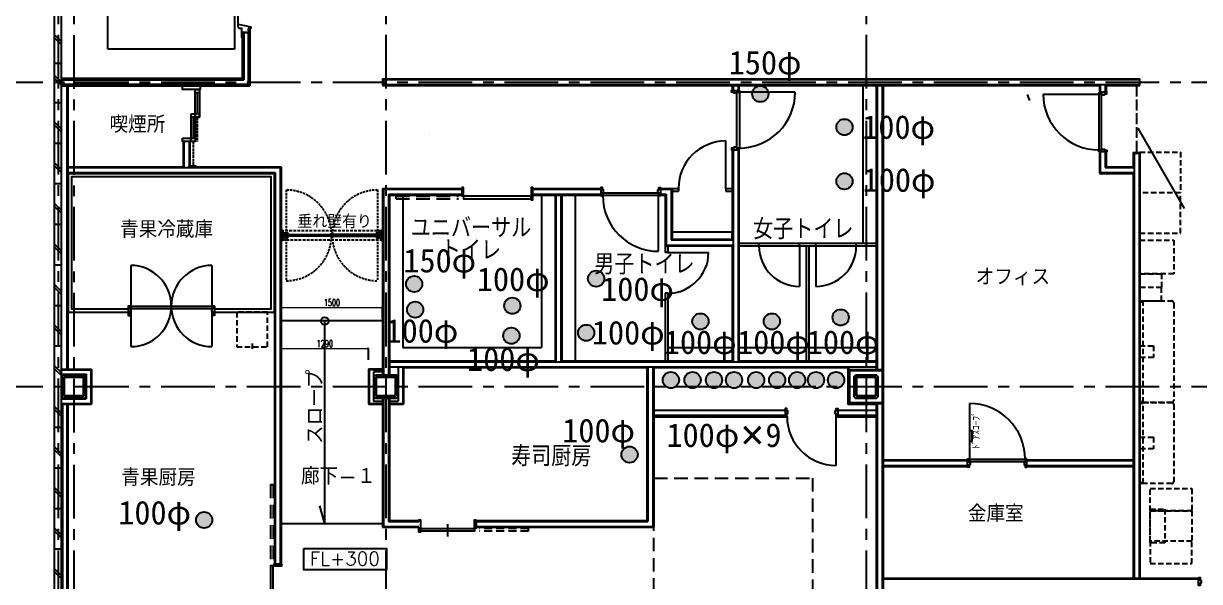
# Model space of a CAD drawing. Extents: x -119186 to 81257, y 1814 to 147180.
# Drawn here: x 24789 to 42180, y 32860 to 41106 of the extents above; entities that cross this region are included whole.
import ezdxf
from ezdxf.enums import TextEntityAlignment as Align

# ---------------------------------------------------------------- set-up
doc = ezdxf.new("R2010")
doc.units = 0
doc.header["$LTSCALE"] = 12.7
doc.header["$MEASUREMENT"] = 0
doc.header["$PDMODE"] = 1
doc.header["$PDSIZE"] = -2
for name, pattern in [('CENTER', [2, 1.25, -0.25, 0.25, -0.25]), ('DASH_0', [8, 6.299213, -1.700787]), ('HIDDEN', [4.724409, 3.149606, -1.574803]), ('HIDDEN2', [0.1875, 0.125, -0.0625])]:
    doc.linetypes.add(name, pattern=pattern)
doc.layers.get('0').update_dxf_attribs({"linetype": 'CONTINUOUS'})
doc.layers.get('DEFPOINTS').update_dxf_attribs({"color": 1, "linetype": 'CONTINUOUS'})
for name, color, linetype in [('01扉', 7, 'CONTINUOUS'), ('02壁', 7, 'CONTINUOUS'), ('50 zones', 3, 'CONTINUOUS'), ('80_SHELL_TEXT', 7, 'CONTINUOUS'), ('85 shell', 7, 'CONTINUOUS'), ('A_寸法', 9, 'CONTINUOUS'), ('A_建築（下図）', 8, 'CONTINUOUS'), ('A_建築（什器）', 8, 'CONTINUOUS'), ('A_建築（冷蔵・冷凍庫）', 7, 'CONTINUOUS'), ('A_建築（建具）', 2, 'CONTINUOUS'), ('A_建築（新設・仕上げ）', 2, 'CONTINUOUS'), ('A_建築（軽鉄下地）', 8, 'CONTINUOUS'), ('A_記述', 3, 'CONTINUOUS'), ('A_通り芯', 8, 'CENTER'), ('ZZ-OBJE', 3, 'CONTINUOUS'), ('面積', 3, 'CONTINUOUS')]:
    doc.layers.add(name, color=color, linetype=linetype)
doc.layers.add('A_冷媒用スリーブ', color=1, linetype='CONTINUOUS', true_color=0xff0000)
doc.layers.add('A_排水用スリーブ', color=5, linetype='CONTINUOUS', true_color=0x0000ff)
doc.layers.add('改修記述', color=1, linetype='CONTINUOUS', lineweight=9, true_color=0xff0000)
doc.styles.add('Dim', font='simplex.shx', dxfattribs={"width": 0.7, "bigfont": 'extfont2.shx'})
doc.styles.add('MUSER', font='SIMPLEX.shx', dxfattribs={"height": 300, "bigfont": 'BIGFONT.shx'})
doc.styles.get("Standard").update_dxf_attribs({"font": 'txt', "bigfont": 'BIGFONT.SHX'})
doc.styles.add('ゴシック', font='MS Gothic.ttf', dxfattribs={"height": 4})
doc.dimstyles.new('1-200', dxfattribs={"dimscale": 200, "dimtxt": 3, "dimasz": 1, "dimexe": 1, "dimexo": 1, "dimgap": 1, "dimtad": 1, "dimdec": 0, "dimtxsty": 'Dim', "dimblk": 'DOT', "dimcen": 2.5, "dimadec": 0, "dimazin": 0, "dimtfac": 1, "dimtdec": 0, "dimtix": 1, "dimtmove": 2, "dimatfit": 3, "dimldrblk": '引出線', "dimfxl": 1, "dimlwd": -1, "dimlwe": -1, "dimarcsym": 0})

# ---------------------------------------------------------------- blocks, each defined once
blk = doc.blocks.new('_Dot')
at = {"color": 0, "linetype": 'ByBlock', "lineweight": -2}
blk.add_line((-0.5, 0), (-1, 0), dxfattribs=at)
at = {"color": 0, "linetype": 'ByBlock', "const_width": 0.5}
blk.add_lwpolyline([(-0.25, 0, 1), (0.25, 0, 1)], format="xyb", close=True, dxfattribs=at)
blk = doc.blocks.new('*D27')
at = {"layer": 'A_寸法', "color": 0, "transparency": 16777216}
for p, q in [((28600, 36115), (28600, 36305)), ((29890, 36137), (29890, 36305))]:
    blk.add_line(p, q, dxfattribs=at)
at = {"layer": 'A_寸法', "color": 0, "lineweight": 13, "transparency": 16777216}
blk.add_line((28620, 36305), (29870, 36305), dxfattribs=at)
at = {"layer": 'DEFPOINTS', "color": 0, "transparency": 16777216}
for p in [(29890, 36305), (28600, 36115), (29890, 36137)]:
    blk.add_point(p, dxfattribs=at)
at = {"layer": 'A_寸法', "color": 0, "lineweight": 13, "transparency": 16777216, "xscale": 20, "yscale": 20, "zscale": 20, "rotation": 180}
blk.add_blockref('_Dot', (28600, 36305), dxfattribs=at)
at = {"layer": 'A_寸法', "color": 0, "lineweight": 13, "transparency": 16777216, "xscale": 20, "yscale": 20, "zscale": 20}
blk.add_blockref('_Dot', (29890, 36305), dxfattribs=at)
at = {"layer": 'A_寸法', "color": 0, "transparency": 16777216, "insert": (29245, 36375), "char_height": 100, "attachment_point": 5, "style": 'Dim'}
blk.add_mtext('1290', dxfattribs=at)
blk = doc.blocks.new('引出線')
at = {"color": 0, "linetype": 'ByBlock'}
for points in [[(0, 0), (-1.96, -0.4)], [(-1, 0), (0, 0)]]:
    blk.add_lwpolyline(points, dxfattribs=at)
blk = doc.blocks.new('*D28')
at = {"layer": 'A_寸法', "color": 0, "transparency": 16777216}
for p, q in [((28600, 36722), (28600, 36911)), ((30100, 36744), (30100, 36911))]:
    blk.add_line(p, q, dxfattribs=at)
at = {"layer": 'A_寸法', "color": 0, "lineweight": 13, "transparency": 16777216}
blk.add_line((28620, 36911), (30080, 36911), dxfattribs=at)
at = {"layer": 'DEFPOINTS', "color": 0, "transparency": 16777216}
for p in [(30100, 36911), (28600, 36722), (30100, 36744)]:
    blk.add_point(p, dxfattribs=at)
at = {"layer": 'A_寸法', "color": 0, "lineweight": 13, "transparency": 16777216, "xscale": 20, "yscale": 20, "zscale": 20, "rotation": 180}
blk.add_blockref('_Dot', (28600, 36911), dxfattribs=at)
at = {"layer": 'A_寸法', "color": 0, "lineweight": 13, "transparency": 16777216, "xscale": 20, "yscale": 20, "zscale": 20}
blk.add_blockref('_Dot', (30100, 36911), dxfattribs=at)
at = {"layer": 'A_寸法', "color": 0, "transparency": 16777216, "insert": (29350, 36981), "char_height": 100, "attachment_point": 5, "style": 'Dim'}
blk.add_mtext('1500', dxfattribs=at)

msp = doc.modelspace()

# ---------------------------------------------------------------- hatches: boundary and pattern name
at = {"layer": 'A_排水用スリーブ'}
h = msp.add_hatch(color=256, dxfattribs=at)
h.dxf.hatch_style = 1
h.paths.add_polyline_path([(35805.2, 40065.9, 1), (35565.2, 40065.9, 1)])
h = msp.add_hatch(color=256, dxfattribs=at)
h.dxf.hatch_style = 1
h.paths.add_polyline_path([(37049.9, 39574.4, 1), (36809.9, 39574.4, 1)])
h = msp.add_hatch(color=256, dxfattribs=at)
h.dxf.hatch_style = 1
h.paths.add_polyline_path([(37049.9, 38774.4, 1), (36809.9, 38774.4, 1)])
h = msp.add_hatch(color=256, dxfattribs=at)
h.dxf.hatch_style = 1
h.paths.add_polyline_path([(33376.9, 37334.9, 1), (33136.9, 37334.9, 1)])
h = msp.add_hatch(color=256, dxfattribs=at)
h.dxf.hatch_style = 1
h.paths.add_polyline_path([(30687, 37255.6, 1), (30447, 37255.6, 1)])
h = msp.add_hatch(color=256, dxfattribs=at)
h.dxf.hatch_style = 1
h.paths.add_polyline_path([(32137.9, 36934.9, 1), (31897.9, 36934.9, 1)])
h = msp.add_hatch(color=256, dxfattribs=at)
h.dxf.hatch_style = 1
h.paths.add_polyline_path([(30701.4, 36876.3, 1), (30461.4, 36876.3, 1)])
h = msp.add_hatch(color=256, dxfattribs=at)
h.dxf.hatch_style = 1
h.paths.add_polyline_path([(36994.2, 36761.5, 1), (36754.2, 36761.5, 1)])
h = msp.add_hatch(color=256, dxfattribs=at)
h.dxf.hatch_style = 1
h.paths.add_polyline_path([(34919.7, 36702.5, 1), (34679.7, 36702.5, 1)])
h = msp.add_hatch(color=256, dxfattribs=at)
h.dxf.hatch_style = 1
h.paths.add_polyline_path([(35976.3, 36702.5, 1), (35736.3, 36702.5, 1)])
h = msp.add_hatch(color=256, dxfattribs=at)
h.dxf.hatch_style = 1
h.paths.add_polyline_path([(32124.3, 36491.5, 1), (31884.3, 36491.5, 1)])
h = msp.add_hatch(color=256, dxfattribs=at)
h.dxf.hatch_style = 1
h.paths.add_polyline_path([(33230.3, 36534.9, 1), (32990.3, 36534.9, 1)])
h = msp.add_hatch(color=256, dxfattribs=at)
h.dxf.hatch_style = 1
h.paths.add_polyline_path([(34483.4, 35836.4, 1), (34243.4, 35836.4, 1)])
h = msp.add_hatch(color=256, dxfattribs=at)
h.dxf.hatch_style = 1
h.paths.add_polyline_path([(34803.8, 35836.4, 1), (34563.8, 35836.4, 1)])
h = msp.add_hatch(color=256, dxfattribs=at)
h.dxf.hatch_style = 1
h.paths.add_polyline_path([(35120.7, 35836.4, 1), (34880.7, 35836.4, 1)])
h = msp.add_hatch(color=256, dxfattribs=at)
h.dxf.hatch_style = 1
h.paths.add_polyline_path([(35416.9, 35836.4, 1), (35176.9, 35836.4, 1)])
h = msp.add_hatch(color=256, dxfattribs=at)
h.dxf.hatch_style = 1
h.paths.add_polyline_path([(35744.2, 35836.4, 1), (35504.2, 35836.4, 1)])
h = msp.add_hatch(color=256, dxfattribs=at)
h.dxf.hatch_style = 1
h.paths.add_polyline_path([(36054.2, 35836.4, 1), (35814.2, 35836.4, 1)])
h = msp.add_hatch(color=256, dxfattribs=at)
h.dxf.hatch_style = 1
h.paths.add_polyline_path([(36350.5, 35836.4, 1), (36110.5, 35836.4, 1)])
h = msp.add_hatch(color=256, dxfattribs=at)
h.dxf.hatch_style = 1
h.paths.add_polyline_path([(36629.5, 35836.4, 1), (36389.5, 35836.4, 1)])
h = msp.add_hatch(color=256, dxfattribs=at)
h.dxf.hatch_style = 1
h.paths.add_polyline_path([(36925.7, 35836.4, 1), (36685.7, 35836.4, 1)])
h = msp.add_hatch(color=256, dxfattribs=at)
h.dxf.hatch_style = 1
h.paths.add_polyline_path([(33872.3, 34735.2, 1), (33632.3, 34735.2, 1)])
h = msp.add_hatch(color=256, dxfattribs=at)
h.dxf.hatch_style = 1
h.paths.add_polyline_path([(27580.6, 33767.9, 1), (27340.6, 33767.9, 1)])

# ---------------------------------------------------------------- linework, layer by layer
at = {"layer": '01扉', "color": 8}
for p, q in [((28624.6, 37940), (28624.6, 38010)), ((28624.6, 38010), (28689.6, 38010)), ((28689.6, 37940), (28624.6, 37940)), ((28628.6, 37940), (28628.6, 38010)), ((28634.6, 37980.6), (28634.6, 37969.4)), ((28636, 37977), (28634.6, 37978)), ((28634.6, 37971.9), (28636, 37973)), ((28634.7, 37975.3), (28634.9, 37975.1)), ((28634.7, 37974.6), (28634.9, 37974.8)), ((28637.1, 37977), (28636, 37977)), ((28636, 37973), (28636, 37977)), ((28637.1, 37973), (28636, 37973)), ((28643.6, 37981.4), (28637.1, 37981.4)), ((28637.1, 37979.7), (28637.1, 37970.3)), ((28643.6, 37968.6), (28637.1, 37968.6)), ((28643.6, 37980.2), (28637.6, 37980.2)), ((28643.6, 37969.8), (28637.6, 37969.8)), ((28649.1, 37986.6), (28640.6, 37986.6)), ((28640.6, 37985.6), (28649.1, 37985.6)), ((28640.6, 37964.4), (28649.1, 37964.4)), ((28649.1, 37963.4), (28640.6, 37963.4)), ((28643.6, 37985.5), (29344.6, 37985.5)), ((28643.6, 37985.5), (28643.6, 37964.5)), ((28643.6, 37984.7), (29343.8, 37984.7)), ((28643.6, 37981.4), (28643.6, 37980.2)), ((28643.6, 37969.8), (28643.6, 37968.6)), ((29343.8, 37965.3), (28643.6, 37965.3)), ((29344.6, 37964.5), (28643.6, 37964.5)), ((28699.6, 38000), (28699.6, 37985.5)), ((28699.6, 37964.5), (28699.6, 37950)), ((29343.8, 37978), (29332.3, 37978)), ((29332.3, 37972), (29332.3, 37978)), ((29332.3, 37972), (29343.8, 37972)), ((29343.8, 37975.8), (29336.6, 37975.8)), ((29336.6, 37974.2), (29336.6, 37975.8)), ((29336.6, 37975), (29344.6, 37975)), ((29344.6, 37975), (29336.6, 37975)), ((29336.6, 37974.2), (29343.8, 37974.2)), ((29343.8, 37984.7), (29343.8, 37975.8)), ((29343.8, 37974.2), (29343.8, 37965.3)), ((29344.6, 37985.5), (29344.6, 37975)), ((29344.6, 37975), (29344.6, 37964.5)), ((30055.6, 37985.5), (29354.6, 37985.5)), ((29354.6, 37985.5), (29354.6, 37975)), ((29362.6, 37975), (29354.6, 37975)), ((29354.6, 37975), (29362.6, 37975)), ((29354.6, 37975), (29354.6, 37964.5)), ((29354.6, 37964.5), (30055.6, 37964.5)), ((30055.6, 37984.7), (29355.4, 37984.7)), ((29355.4, 37984.7), (29355.4, 37975.8)), ((29355.4, 37978), (29366.9, 37978)), ((29355.4, 37975.8), (29362.6, 37975.8)), ((29362.6, 37974.2), (29355.4, 37974.2)), ((29355.4, 37974.2), (29355.4, 37965.3)), ((29366.9, 37972), (29355.4, 37972)), ((29355.4, 37965.3), (30055.6, 37965.3)), ((29362.6, 37974.2), (29362.6, 37975.8)), ((29366.9, 37972), (29366.9, 37978)), ((29999.6, 38000), (29999.6, 37985.5)), ((29999.6, 37964.5), (29999.6, 37950)), ((30074.6, 38010), (30009.6, 38010)), ((30009.6, 37940), (30074.6, 37940)), ((30050.1, 37986.6), (30058.6, 37986.6)), ((30058.6, 37985.6), (30050.1, 37985.6)), ((30058.6, 37964.4), (30050.1, 37964.4)), ((30050.1, 37963.4), (30058.6, 37963.4)), ((30055.6, 37985.5), (30055.6, 37964.5)), ((30055.6, 37981.4), (30062.2, 37981.4)), ((30055.6, 37981.4), (30055.6, 37980.2)), ((30055.6, 37980.2), (30061.6, 37980.2)), ((30055.6, 37969.8), (30055.6, 37968.6)), ((30055.6, 37969.8), (30061.6, 37969.8)), ((30055.6, 37968.6), (30062.2, 37968.6)), ((30062.1, 37979.7), (30062.1, 37970.3)), ((30062.1, 37977), (30063.2, 37977)), ((30062.1, 37973), (30063.2, 37973)), ((30063.2, 37977), (30064.6, 37978)), ((30063.2, 37973), (30063.2, 37977)), ((30064.6, 37971.9), (30063.2, 37973)), ((30064.6, 37975.3), (30064.4, 37975.1)), ((30064.6, 37974.6), (30064.4, 37974.8)), ((30064.6, 37980.6), (30064.6, 37969.4)), ((30070.6, 37940), (30070.6, 38010)), ((30074.6, 37940), (30074.6, 38010))]:
    msp.add_line(p, q, dxfattribs=at)
at = {"layer": '01扉', "color": 8, "linetype": 'HIDDEN', "ltscale": 0.75}
for p, q in [((28699.6, 37985.5), (28699.6, 37964.5)), ((29999.6, 37985.5), (29999.6, 37964.5))]:
    msp.add_line(p, q, dxfattribs=at)
for centre, radius in [((28674.1, 37975), 6.5), ((28674.1, 37975), 5), ((30025.1, 37975), 6.5), ((30025.1, 37975), 5)]:
    msp.add_circle(centre, radius, dxfattribs=at)
at = {"layer": '01扉', "color": 8}
for centre, radius, start, end in [((28640.6, 37980.6), 6, 90, 180), ((28634.8, 37975.4), 0.2, 180, 225.03878), ((28634.8, 37974.5), 0.2, 134.96122, 180), ((28640.6, 37969.4), 6, 180, 270), ((28634.7, 37975), 0.2, 359.99998, 45.15138), ((28634.7, 37975), 0.2, 314.84862, 0.00002), ((28637.1, 37982.4), 1, 153.25632, 270), ((28637.1, 37967.6), 1, 90, 206.74368), ((28640.6, 37980.6), 5, 90, 153.25632), ((28640.6, 37969.4), 5, 206.74368, 270), ((28637.6, 37979.7), 0.5, 90, 180), ((28637.6, 37970.3), 0.5, 180, 270), ((28649.1, 37986.1), 0.5, 270, 90), ((28649.1, 37963.9), 0.5, 270, 90), ((28689.6, 38000), 10, 0, 90), ((28689.6, 37950), 10, 270, 0), ((30009.6, 38000), 10, 90, 180), ((30009.6, 37950), 10, 180, 270), ((30050.1, 37986.1), 0.5, 90, 270), ((30050.1, 37963.9), 0.5, 90, 270), ((30058.6, 37980.6), 6, 0, 90), ((30058.6, 37980.6), 5, 26.74368, 90), ((30058.6, 37969.4), 6, 270, 0), ((30058.6, 37969.4), 5, 270, 333.25632), ((30061.6, 37979.7), 0.5, 0, 90), ((30061.6, 37970.3), 0.5, 270, 0), ((30062.2, 37982.4), 1, 270, 26.74368), ((30062.2, 37967.6), 1, 333.25632, 90), ((30064.5, 37975), 0.2, 134.84862, 180.00002), ((30064.5, 37975), 0.2, 179.99998, 225.15138), ((30064.4, 37975.4), 0.2, 314.96122, 0), ((30064.4, 37974.5), 0.2, 360, 45.03878)]:
    msp.add_arc(centre, radius, start, end, dxfattribs=at)
at = {"layer": '02壁', "color": 8}
for points in [[(28599.6, 37904.5, 0.4142136), (28601.6, 37902.5), (28622.6, 37902.5, 0.4142136), (28624.6, 37904.5), (28624.6, 38045.5, 0.4142136), (28622.6, 38047.5), (28601.6, 38047.5, 0.4142136), (28599.6, 38045.5), (28599.6, 38027.5), (28601.2, 38027.5), (28601.2, 38045.9), (28623, 38045.9), (28623, 37904.1), (28601.2, 37904.1), (28601.2, 37922.5), (28599.6, 37922.5)], [(30099.6, 37904.5, -0.4142136), (30097.6, 37902.5), (30076.6, 37902.5, -0.4142136), (30074.6, 37904.5), (30074.6, 38045.5, -0.4142136), (30076.6, 38047.5), (30097.6, 38047.5, -0.4142136), (30099.6, 38045.5), (30099.6, 38027.5), (30098, 38027.5), (30098, 38045.9), (30076.2, 38045.9), (30076.2, 37904.1), (30098, 37904.1), (30098, 37922.5), (30099.6, 37922.5)]]:
    msp.add_lwpolyline(points, format="xyb", close=True, dxfattribs=at)
at = {"layer": '50 zones', "color": 8, "linetype": 'DASH_0', "ltscale": 2}
msp.add_lwpolyline([(41249.6, 40185.4), (41249.6, 39199.9)], dxfattribs=at)
at = {"layer": '50 zones', "color": 8, "linetype": 'HIDDEN', "ltscale": 5}
msp.add_lwpolyline([(30102.1, 32706.2), (34112.1, 32706.2), (34112.1, 34387.5), (36458.1, 34387.5), (36458.1, 32321.2), (35972.1, 32321.2), (35972.1, 29017.3), (30102.1, 29017.3)], close=True, dxfattribs=at)
at = {"layer": '80_SHELL_TEXT', "color": 8}
msp.add_lwpolyline([(28934.7, 33347.8), (30156.3, 33347.8), (30156.3, 33030), (28934.7, 33030)], close=True, dxfattribs=at)
at = {"layer": '85 shell', "color": 8, "linetype": 'DASH_0', "ltscale": 0.5}
for p, q in [((27359.6, 39722.4), (27359.6, 39362.4)), ((27299.6, 39362.4), (27299.6, 39002.4))]:
    msp.add_line(p, q, dxfattribs=at)
at = {"layer": '85 shell', "color": 8}
for p, q in [((27590.1, 36890.3), (27575.1, 36890.3)), ((27575.1, 36890.3), (27575.1, 36850.3)), ((27585.1, 36930.3), (27585.1, 36895.3)), ((27615.1, 36930.3), (27590.1, 36930.3)), ((27590.1, 36930.3), (27590.1, 36890.3)), ((27615.1, 36930.3), (27615.1, 36920.3)), ((27590.1, 36850.3), (27575.1, 36850.3)), ((27590.1, 36789.8), (27590.1, 36850.3)), ((27615.1, 36789.8), (27590.1, 36789.8)), ((27615.1, 36789.8), (27615.1, 36799.8))]:
    msp.add_line(p, q, dxfattribs=at)
for points in [[(34379.6, 37919.9), (35269.6, 37919.9), (35269.6, 38019.9), (34379.6, 38019.9)], [(27615.1, 36799.8), (27615.1, 36789.8), (27590.1, 36789.8), (27590.1, 36850.3), (27575.1, 36850.3), (27575.1, 36890.3), (27590.1, 36890.3), (27590.1, 36930.3), (27615.1, 36930.3), (27615.1, 36920.3)]]:
    msp.add_lwpolyline(points, close=True, dxfattribs=at)
at = {"layer": 'A_冷媒用スリーブ'}
msp.add_line((39634.2, 40055.2), (39668.2, 39969.9), dxfattribs=at)
at = {"layer": 'A_建築（下図）', "color": 8, "linetype": 'Continuous'}
for p, q in [((26033.7, 40727.9), (26033.7, 42527.9)), ((27908.7, 42527.9), (27908.7, 40727.9)), ((25249.6, 24448.1), (25249.6, 42331.9)), ((25349.6, 24540.4), (25349.6, 42331.9)), ((27959.7, 42121.9), (27959.7, 41067.9)), ((25249.6, 40939.6), (25349.6, 40839.6)), ((25249.6, 40895.2), (25349.6, 40795.2)), ((27908.7, 40727.9), (26033.7, 40727.9)), ((25349.3, 40516.1), (25249.3, 40516.1)), ((25249.6, 40339.6), (25349.6, 40239.6)), ((25249.6, 40295.2), (25349.6, 40195.2)), ((25249.6, 39939.9), (25349.6, 39939.9)), ((25249.6, 39647.2), (25349.6, 39547.2)), ((25249.6, 39602.9), (25349.6, 39502.9)), ((25249.6, 39339.9), (25349.6, 39339.9)), ((25249.6, 39047.2), (25349.6, 38947.2)), ((25249.6, 39002.9), (25349.6, 38902.9)), ((25249.6, 38739.9), (25349.6, 38739.9)), ((25249.6, 38447.2), (25349.6, 38347.2)), ((25249.6, 38402.9), (25349.6, 38302.9)), ((25249.6, 38139.9), (25349.6, 38139.9)), ((25249.6, 37847.2), (25349.6, 37747.2)), ((25249.6, 37802.9), (25349.6, 37702.9)), ((25249.6, 37539.9), (25349.6, 37539.9)), ((25249.6, 37247.2), (25349.6, 37147.2)), ((25249.6, 37202.9), (25349.6, 37102.9)), ((25249.6, 36939.9), (25349.6, 36939.9)), ((30099.6, 36709.9), (28584.8, 36709.9)), ((29244.6, 33709.9), (29244.6, 36709.9)), ((25249.6, 36647.2), (25349.6, 36547.2)), ((25249.6, 36602.9), (25349.6, 36502.9)), ((25249.6, 36339.9), (25349.6, 36339.9)), ((25249.6, 36047.2), (25349.6, 35947.2)), ((25249.6, 36002.9), (25349.6, 35902.9)), ((25249.6, 35739.9), (25349.6, 35739.9)), ((25249.6, 35447.2), (25349.6, 35347.2)), ((25249.6, 35402.9), (25349.6, 35302.9)), ((25249.6, 35139.9), (25349.6, 35139.9)), ((25249.6, 34847.2), (25349.6, 34747.2)), ((25249.6, 34802.9), (25349.6, 34702.9)), ((25249.6, 34539.9), (25349.6, 34539.9)), ((25249.6, 34247.2), (25349.6, 34147.2)), ((25249.6, 34202.9), (25349.6, 34102.9)), ((25249.6, 33939.9), (25349.6, 33939.9)), ((29244.6, 33709.9), (29173.2, 33975.2)), ((25249.6, 33647.2), (25349.6, 33547.2)), ((25249.6, 33602.9), (25349.6, 33502.9)), ((30099.6, 33709.9), (28584.8, 33709.9)), ((25249.6, 33339.9), (25349.6, 33339.9)), ((25249.6, 33047.2), (25349.6, 32947.2)), ((25249.6, 33002.9), (25349.6, 32902.9))]:
    msp.add_line(p, q, dxfattribs=at)
at = {"layer": 'A_建築（下図）', "color": 8}
for p, q in [((36997.1, 35487.4), (36997.1, 35992.4)), ((36997.1, 35992.4), (37502.1, 35992.4)), ((37009.6, 35979.9), (37489.6, 35979.9)), ((37009.6, 35499.9), (37009.6, 35979.9)), ((37489.6, 35979.9), (37489.6, 35499.9)), ((37502.1, 35992.4), (37502.1, 35487.4)), ((37502.1, 35487.4), (36997.1, 35487.4)), ((37489.6, 35499.9), (37009.6, 35499.9))]:
    msp.add_line(p, q, dxfattribs=at)
at = {"layer": 'A_建築（下図）', "color": 8, "flags": 128}
for points in [[(25384.8, 35914.9), (25684.8, 35914.9), (25709.8, 35889.9), (25709.8, 35589.9), (25684.8, 35564.9), (25384.8, 35564.9), (25359.8, 35589.9), (25359.8, 35889.9), (25384.8, 35914.9)], [(29999.6, 35914.9), (30299.6, 35914.9), (30324.6, 35889.9), (30324.6, 35589.9), (30299.6, 35564.9), (29999.6, 35564.9), (29974.6, 35589.9), (29974.6, 35889.9), (29999.6, 35914.9)], [(37099.6, 35914.9), (37399.6, 35914.9), (37424.6, 35889.9), (37424.6, 35589.9), (37399.6, 35564.9), (37099.6, 35564.9), (37074.6, 35589.9), (37074.6, 35889.9), (37099.6, 35914.9)]]:
    msp.add_lwpolyline(points, close=True, dxfattribs=at)
at = {"layer": 'A_建築（下図）', "color": 8, "linetype": 'Continuous', "flags": 128}
for points in [[(25667.8, 35589.9), (25401.8, 35589.9), (25384.8, 35606.9), (25384.8, 35872.9), (25401.8, 35889.9), (25667.8, 35889.9), (25684.8, 35872.9), (25684.8, 35606.9), (25667.8, 35589.9)], [(25667.8, 35601.9), (25401.8, 35601.9), (25396.8, 35606.9), (25396.8, 35872.9), (25401.8, 35877.9), (25667.8, 35877.9), (25672.8, 35872.9), (25672.8, 35606.9), (25667.8, 35601.9)], [(30282.6, 35589.9), (30016.6, 35589.9), (29999.6, 35606.9), (29999.6, 35872.9), (30016.6, 35889.9), (30282.6, 35889.9), (30299.6, 35872.9), (30299.6, 35606.9), (30282.6, 35589.9)], [(30282.6, 35601.9), (30016.6, 35601.9), (30011.6, 35606.9), (30011.6, 35872.9), (30016.6, 35877.9), (30282.6, 35877.9), (30287.6, 35872.9), (30287.6, 35606.9), (30282.6, 35601.9)], [(37382.6, 35589.9), (37116.6, 35589.9), (37099.6, 35606.9), (37099.6, 35872.9), (37116.6, 35889.9), (37382.6, 35889.9), (37399.6, 35872.9), (37399.6, 35606.9), (37382.6, 35589.9)], [(37382.6, 35601.9), (37116.6, 35601.9), (37111.6, 35606.9), (37111.6, 35872.9), (37116.6, 35877.9), (37382.6, 35877.9), (37387.6, 35872.9), (37387.6, 35606.9), (37382.6, 35601.9)]]:
    msp.add_lwpolyline(points, close=True, dxfattribs=at)
at = {"layer": 'A_建築（下図）', "color": 8, "linetype": 'Continuous'}
msp.add_circle((29244.6, 36709.9), 57.6, dxfattribs=at)
at = {"layer": 'A_建築（什器）', "color": 8}
for p, q in [((37199.6, 40189.9), (37199.6, 37859.9)), ((35174.6, 38669.9), (35174.6, 39369.9)), ((34379.6, 38669.9), (34474.6, 38669.9)), ((34379.6, 38629.9), (34474.6, 38629.9)), ((34474.6, 38669.9), (34474.6, 38629.9)), ((35174.6, 38669.9), (35269.6, 38669.9)), ((35174.6, 38669.9), (35174.6, 38629.9)), ((35174.6, 38629.9), (35269.6, 38629.9)), ((30399.6, 38569.9), (30399.6, 36319.9)), ((32449.6, 38569.9), (32449.6, 36319.9)), ((32949.2, 38567.4), (32949.2, 36119.9)), ((34279.6, 37819.9), (34279.6, 37719.9)), ((34319.6, 37819.9), (34319.6, 37719.9)), ((35369.6, 37859.9), (37399.6, 37859.9)), ((35369.6, 37819.9), (37399.6, 37819.9)), ((35664.6, 37819.9), (35664.6, 37859.9)), ((36264.6, 37819.9), (36264.6, 37859.9)), ((36264.6, 37819.9), (36264.6, 37219.9)), ((36364.6, 37819.9), (36364.6, 36119.9)), ((36404.6, 37819.9), (36404.6, 36119.9)), ((36504.6, 37819.9), (36504.6, 37859.9)), ((36504.6, 37819.9), (36504.6, 37219.9)), ((37104.6, 37819.9), (37104.6, 37859.9)), ((34319.6, 37719.9), (34279.6, 37719.9)), ((34319.6, 37719.9), (34919.6, 37719.9)), ((34279.6, 37119.9), (34279.6, 36119.9)), ((34319.6, 37119.9), (34279.6, 37119.9)), ((34319.6, 37119.9), (34319.6, 36119.9)), ((30399.6, 36319.9), (32449.6, 36319.9)), ((34319.6, 36319.9), (35269.6, 36319.9)), ((35369.6, 36319.9), (36364.6, 36319.9)), ((36404.6, 36319.9), (37399.6, 36319.9))]:
    msp.add_line(p, q, dxfattribs=at)
at = {"layer": 'A_建築（什器）', "color": 8, "linetype": 'HIDDEN2', "ltscale": 50}
for p, q in [((41299.6, 36989.8), (41299.6, 35521.8)), ((28399.6, 36840.3), (27944.6, 36840.3)), ((27944.6, 36840.3), (27944.6, 36325.3)), ((28399.6, 36325.3), (28399.6, 36840.3)), ((28172.1, 36375.3), (28172.1, 36275.3)), ((27944.6, 36325.3), (28399.6, 36325.3)), ((41299.6, 35489.8), (41299.6, 34321.8))]:
    msp.add_line(p, q, dxfattribs=at)
for points in [[(41299.6, 39205.8), (41899.6, 39205.8), (41899.6, 38605.8), (41299.6, 38605.8)], [(41899.6, 38605.8), (41299.6, 38605.8), (41299.6, 38005.8), (41899.6, 38005.8)], [(41299.6, 37905.8), (41799.6, 37905.8), (41799.6, 37405.8), (41299.6, 37405.8)], [(41299.6, 37405.8), (41619.6, 37405.8), (41619.6, 37205.8), (41299.6, 37205.8)], [(41619.6, 37205.8), (41299.6, 37205.8), (41299.6, 37005.8), (41619.6, 37005.8)], [(41299.6, 36989.8), (41299.6, 37005.8), (41349.6, 37005.8), (41349.6, 36989.8)], [(41299.6, 36170.8), (41299.6, 36340.8), (41499.6, 36340.8), (41499.6, 36170.8)], [(41299.6, 35505.8), (41299.6, 35521.8), (41349.6, 35521.8), (41349.6, 35505.8)], [(41299.6, 35489.8), (41299.6, 35505.8), (41349.6, 35505.8), (41349.6, 35489.8)], [(41299.6, 34820.8), (41299.6, 34990.8), (41499.6, 34990.8), (41499.6, 34820.8)], [(41299.6, 34305.8), (41299.6, 34321.8), (41349.6, 34321.8), (41349.6, 34305.8)], [(41449.6, 34231.9), (42069.6, 34231.9), (42069.6, 33901.9), (41449.6, 33901.9)], [(41449.6, 33929.4), (41669.6, 33929.4), (41669.6, 33429.4), (41449.6, 33429.4)], [(41449.6, 33901.9), (42069.6, 33901.9), (42069.6, 33456.9), (41449.6, 33456.9)], [(41449.6, 33126.9), (42069.6, 33126.9), (42069.6, 33456.9), (41449.6, 33456.9)]]:
    msp.add_lwpolyline(points, close=True, dxfattribs=at)
at = {"layer": 'A_建築（什器）', "color": 8}
msp.add_lwpolyline([(27237.1, 39002.4), (27337.1, 39002.4), (27337.1, 38977.4), (27237.1, 38977.4)], close=True, dxfattribs=at)
at = {"layer": 'A_建築（什器）', "color": 8, "linetype": 'HIDDEN'}
msp.add_lwpolyline([(28600.2, 38046.9), (30097.6, 38046.9), (30097.6, 37902.5), (28600.2, 37902.5)], close=True, dxfattribs=at)
at = {"layer": 'A_建築（什器）', "color": 8, "linetype": 'HIDDEN2', "ltscale": 50}
for points in [[(41349.6, 35505.8), (41349.6, 37005.8), (41769.6, 37005.8, -0.4142136), (41799.6, 36975.8), (41799.6, 35535.8, -0.4142136), (41769.6, 35505.8)], [(41349.6, 34305.8), (41349.6, 35505.8), (41769.6, 35505.8, -0.4142136), (41799.6, 35475.8), (41799.6, 34335.8, -0.4142136), (41769.6, 34305.8)]]:
    msp.add_lwpolyline(points, format="xyb", close=True, dxfattribs=at)
at = {"layer": 'A_建築（什器）', "color": 8}
for centre, radius, start, end in [((35174.6, 38669.9), 700, 90, 180), ((36264.6, 37819.9), 600, 180, 270), ((36504.6, 37819.9), 600, 270, 0), ((34319.6, 37719.9), 600, 270, 0)]:
    msp.add_arc(centre, radius, start, end, dxfattribs=at)
at = {"layer": 'A_建築（冷蔵・冷凍庫）', "color": 8}
for p, q in [((26375.1, 37530.3), (26375.1, 36330.3)), ((27575.1, 37530.3), (27575.1, 36330.3)), ((26365.1, 36930.3), (27585.1, 36930.3)), ((26365.1, 36930.3), (26365.1, 36895.3)), ((26365.1, 36895.3), (27585.1, 36895.3))]:
    msp.add_line(p, q, dxfattribs=at)
for points in [[(27615.1, 36840.3), (28499.6, 36840.3), (28499.6, 38889.9), (25449.7, 38889.9), (25449.7, 36840.3), (26335.1, 36840.3)], [(27615.1, 36890.3), (28449.6, 36890.3), (28449.6, 38839.9), (25499.7, 38839.9), (25499.7, 36890.3), (26335.1, 36890.3)]]:
    msp.add_lwpolyline(points, dxfattribs=at)
msp.add_lwpolyline([(26335.1, 36799.8), (26335.1, 36789.8), (26360.1, 36789.8), (26360.1, 36850.3), (26375.1, 36850.3), (26375.1, 36890.3), (26360.1, 36890.3), (26360.1, 36930.3), (26335.1, 36930.3), (26335.1, 36920.3)], close=True, dxfattribs=at)
for centre, start, end in [((26375.1, 36930.3), 270, 90), ((27575.1, 36930.3), 90, 270)]:
    msp.add_arc(centre, 600, start, end, dxfattribs=at)
at = {"layer": 'A_建築（建具）', "color": 8}
for p, q in [((27359.6, 40082.4), (27359.6, 39772.4)), ((36200.6, 40089.9), (35376.6, 40089.9)), ((39868.6, 40061.9), (40692.6, 40061.9)), ((27299.6, 39722.4), (27299.6, 39412.4)), ((30298.4, 38513.4), (30298.4, 38553.4)), ((34179.6, 37738.9), (34179.6, 38562.9)), ((38777.2, 35490.9), (38777.2, 34666.9)), ((36805.4, 34573.9), (36805.4, 35297.9)), ((28443.1, 34291.4), (28483.1, 34291.4)), ((31060.4, 33707.9), (31060.4, 33523.4)), ((32259.6, 33603.4), (32259.6, 33643.4))]:
    msp.add_line(p, q, dxfattribs=at)
at = {"layer": 'A_建築（建具）', "color": 8, "linetype": 'HIDDEN', "ltscale": 0.8}
for p, q in [((28674.1, 38645.5), (28674.1, 37304.5)), ((30025.1, 38645.5), (30025.1, 37304.5))]:
    msp.add_line(p, q, dxfattribs=at)
at = {"layer": 'A_建築（建具）', "color": 8, "linetype": 'HIDDEN', "ltscale": 5}
for p, q in [((30298.4, 38553.4), (31223.4, 38553.4)), ((30298.4, 38513.4), (31223.4, 38513.4)), ((28443.1, 34291.4), (28443.1, 33166.4)), ((28483.1, 34291.4), (28483.1, 33166.4))]:
    msp.add_line(p, q, dxfattribs=at)
at = {"layer": 'A_建築（建具）', "color": 8, "linetype": 'HIDDEN', "ltscale": 3}
for p, q in [((32259.6, 33643.4), (31534.6, 33643.4)), ((32259.6, 33603.4), (31534.6, 33603.4))]:
    msp.add_line(p, q, dxfattribs=at)
at = {"layer": 'A_建築（建具）', "color": 8}
for points in [[(27139.6, 40182.4), (27399.6, 40182.4), (27399.6, 40132.4), (27139.6, 40132.4)], [(27389.6, 39722.4), (27329.6, 39722.4), (27329.6, 40132.4), (27389.6, 40132.4)], [(27329.6, 40132.4), (27389.6, 40132.4), (27389.6, 40082.4), (27329.6, 40082.4)], [(35376.6, 40089.9), (35376.6, 39265.9), (35336.6, 39265.9), (35336.6, 40089.9)], [(40692.6, 40061.9), (40692.6, 39237.9), (40732.6, 39237.9), (40732.6, 40061.9)], [(27269.6, 39772.4), (27329.6, 39772.4), (27329.6, 39362.4), (27269.6, 39362.4)], [(27269.6, 39772.4), (27329.6, 39772.4), (27329.6, 39722.4), (27269.6, 39722.4)], [(27329.6, 39722.4), (27389.6, 39722.4), (27389.6, 39772.4), (27329.6, 39772.4)], [(27139.6, 39412.4), (27259.6, 39412.4), (27259.6, 39362.4), (27139.6, 39362.4)], [(27269.6, 39412.4), (27329.6, 39412.4), (27329.6, 39362.4), (27269.6, 39362.4)], [(31273.4, 38679.9), (31273.4, 38559.9), (31298.4, 38559.9), (31298.4, 38679.9)], [(31298.4, 38553.4), (31298.4, 38513.4), (32298.4, 38513.4), (32298.4, 38553.4)], [(34179.6, 38562.9), (33355.6, 38562.9), (33355.6, 38602.9), (34179.6, 38602.9)], [(38777.2, 34935.2), (38817.2, 34935.2), (38817.2, 35085.2), (38777.2, 35085.2)], [(38777.2, 34666.9), (39601.2, 34666.9), (39601.2, 34626.9), (38777.2, 34626.9)], [(31484.6, 33769.9), (31484.6, 33649.9), (31459.6, 33649.9), (31459.6, 33769.9)], [(31459.6, 33643.4), (31459.6, 33603.4), (30659.6, 33603.4), (30659.6, 33643.4)], [(28483.1, 33091.4), (28443.1, 33091.4), (28443.1, 31891.4), (28483.1, 31891.4)], [(28609.6, 33116.4), (28489.6, 33116.4), (28489.6, 33091.4), (28609.6, 33091.4)]]:
    msp.add_lwpolyline(points, close=True, dxfattribs=at)
for points in [[(35379.6, 40117.9), (35379.6, 40092.9), (35333.6, 40092.9), (35333.6, 40077.9), (35293.6, 40077.9), (35293.6, 40092.9), (35259.6, 40092.9), (35259.6, 40117.9), (35379.6, 40117.9)], [(40689.6, 40089.9), (40689.6, 40064.9), (40735.6, 40064.9), (40735.6, 40049.9), (40775.6, 40049.9), (40775.6, 40064.9), (40809.6, 40064.9), (40809.6, 40089.9), (40689.6, 40089.9)], [(35379.6, 39237.9), (35379.6, 39262.9), (35333.6, 39262.9), (35333.6, 39277.9), (35293.6, 39277.9), (35293.6, 39262.9), (35259.6, 39262.9), (35259.6, 39237.9), (35379.6, 39237.9)], [(40689.6, 39209.9), (40689.6, 39234.9), (40735.6, 39234.9), (40735.6, 39249.9), (40775.6, 39249.9), (40775.6, 39234.9), (40809.6, 39234.9), (40809.6, 39209.9), (40689.6, 39209.9)], [(32323.4, 38619.9), (32323.4, 38679.9), (32298.4, 38679.9), (32298.4, 38498.4), (32323.4, 38498.4), (32323.4, 38619.9)], [(33327.6, 38559.9), (33352.6, 38559.9), (33352.6, 38605.9), (33367.6, 38605.9), (33367.6, 38645.9), (33352.6, 38645.9), (33352.6, 38679.9), (33327.6, 38679.9), (33327.6, 38559.9)], [(34207.6, 38559.9), (34182.6, 38559.9), (34182.6, 38605.9), (34167.6, 38605.9), (34167.6, 38645.9), (34182.6, 38645.9), (34182.6, 38679.9), (34207.6, 38679.9), (34207.6, 38559.9)], [(36053.4, 35294.9), (36078.4, 35294.9), (36078.4, 35340.9), (36093.4, 35340.9), (36093.4, 35380.9), (36078.4, 35380.9), (36078.4, 35414.9), (36053.4, 35414.9), (36053.4, 35294.9)], [(36833.4, 35294.9), (36808.4, 35294.9), (36808.4, 35340.9), (36793.4, 35340.9), (36793.4, 35380.9), (36808.4, 35380.9), (36808.4, 35414.9), (36833.4, 35414.9), (36833.4, 35294.9)], [(38749.2, 34669.9), (38774.2, 34669.9), (38774.2, 34623.9), (38789.2, 34623.9), (38789.2, 34583.9), (38774.2, 34583.9), (38774.2, 34549.9), (38749.2, 34549.9), (38749.2, 34669.9)], [(39629.2, 34669.9), (39604.2, 34669.9), (39604.2, 34623.9), (39589.2, 34623.9), (39589.2, 34583.9), (39604.2, 34583.9), (39604.2, 34549.9), (39629.2, 34549.9), (39629.2, 34669.9)], [(30634.6, 33747.4), (30634.6, 33769.9), (30659.6, 33769.9), (30659.6, 33588.4), (30634.6, 33588.4), (30634.6, 33659.9)], [(42166.4, 32919.9), (42191.4, 32919.9), (42191.4, 32873.9), (42206.4, 32873.9), (42206.4, 32833.9), (42191.4, 32833.9), (42191.4, 32799.9), (42166.4, 32799.9), (42166.4, 32919.9)]]:
    msp.add_lwpolyline(points, dxfattribs=at)
for centre, radius, start, end in [((35376.6, 40089.9), 824, 270, 0), ((40692.6, 40061.9), 824, 180, 270), ((34179.6, 38562.9), 824, 180, 270), ((38777.2, 34666.9), 824, 0, 90), ((36805.4, 35297.9), 724, 180, 270)]:
    msp.add_arc(centre, radius, start, end, dxfattribs=at)
at = {"layer": 'A_建築（建具）', "color": 8, "linetype": 'HIDDEN', "ltscale": 0.8}
for centre, start, end in [((28674.1, 37975), 270, 90), ((30025.1, 37975), 90, 270)]:
    msp.add_arc(centre, 670.5, start, end, dxfattribs=at)
at = {"layer": 'A_建築（新設・仕上げ）', "color": 8}
for p, q in [((28022.1, 40969.9), (28022.1, 40297.4)), ((28137.1, 41029.9), (28137.1, 40182.4)), ((25349.6, 40297.4), (28022.1, 40297.4)), ((25349.6, 40182.4), (28137.1, 40182.4)), ((25449.6, 35999.9), (25449.6, 40182.4)), ((30099.6, 40289.9), (41299.6, 40289.9)), ((30099.6, 40289.9), (30099.6, 40189.9)), ((30099.6, 40189.9), (40699.6, 40189.9)), ((35269.6, 40189.9), (35269.6, 40117.9)), ((35369.6, 40189.9), (35369.6, 40117.9)), ((37399.6, 40189.9), (37399.6, 35992.4)), ((37502.1, 40189.9), (37502.1, 35992.4)), ((40699.6, 40189.9), (40699.6, 40089.9)), ((40799.6, 40189.9), (40799.6, 40089.9)), ((40799.6, 40189.9), (41299.6, 40189.9)), ((41299.6, 40189.9), (41299.6, 40289.9)), ((27149.6, 39362.4), (27149.6, 38989.9)), ((27249.6, 39362.4), (27249.6, 39002.4)), ((35269.6, 39237.9), (35269.6, 37919.9)), ((35369.6, 39237.9), (35369.6, 36119.9)), ((40699.6, 39209.9), (40699.6, 38889.9)), ((40799.6, 39209.9), (40799.6, 38989.9)), ((41199.6, 39199.9), (41199.6, 38989.9)), ((41199.6, 39199.9), (41299.6, 39199.9)), ((41299.6, 39199.9), (41299.6, 32909.9)), ((25449.6, 38989.9), (27149.6, 38989.9)), ((27337.1, 38989.9), (28599.6, 38989.9)), ((28599.6, 38989.9), (28599.6, 33116.4)), ((40799.6, 38989.9), (41199.6, 38989.9)), ((25449.6, 38889.9), (28499.6, 38889.9)), ((28499.6, 38889.9), (28499.6, 33116.4)), ((40699.6, 38889.9), (41199.6, 38889.9)), ((41199.6, 38889.9), (41199.6, 32909.9)), ((30099.6, 38669.9), (31273.4, 38669.9)), ((30099.6, 38669.9), (30099.6, 35914.9)), ((32323.4, 38669.9), (33327.6, 38669.9)), ((34207.6, 38669.9), (34379.6, 38669.9)), ((34379.6, 38669.9), (34379.6, 37919.9)), ((30199.6, 38569.9), (31273.4, 38569.9)), ((30199.6, 38569.9), (30199.6, 35914.9)), ((32323.4, 38569.9), (33327.6, 38569.9)), ((32649.6, 38569.9), (32649.6, 36119.9)), ((32749.6, 38569.9), (32749.6, 36119.9)), ((34207.6, 38569.9), (34279.6, 38569.9)), ((34279.6, 38569.9), (34279.6, 37819.9)), ((29344.6, 37975), (29354.6, 37975)), ((34379.6, 37919.9), (35269.6, 37919.9)), ((34279.6, 37819.9), (35269.6, 37819.9)), ((35269.6, 37819.9), (35269.6, 36119.9)), ((25349.6, 35999.9), (25794.8, 35999.9)), ((25794.8, 35999.9), (25794.8, 35479.9)), ((29889.6, 35999.9), (29889.6, 35479.9)), ((30099.6, 35999.9), (29889.6, 35999.9)), ((30199.6, 36119.9), (32649.6, 36119.9)), ((30409.6, 36032.4), (30409.6, 35479.9)), ((30409.6, 36019.9), (34009.6, 36019.9)), ((32749.6, 36119.9), (35269.6, 36119.9)), ((34009.6, 36019.9), (34009.6, 33759.9)), ((34112.1, 36019.9), (34112.1, 33659.9)), ((34112.1, 36019.9), (36984.6, 36019.9)), ((35369.6, 36119.9), (37399.6, 36119.9)), ((36984.6, 35474.9), (36984.6, 36032.4)), ((36997.1, 35487.4), (36997.1, 36032.4)), ((25349.6, 35479.9), (25794.8, 35479.9)), ((25449.6, 31339.9), (25449.6, 35479.9)), ((29889.6, 35479.9), (30099.6, 35479.9)), ((30099.6, 35564.9), (30099.6, 33659.9)), ((30199.6, 35564.9), (30199.6, 33759.9)), ((30199.6, 35479.9), (30409.6, 35479.9)), ((37399.6, 35487.4), (37399.6, 28639.9)), ((37502.1, 35487.4), (37502.1, 30409.9)), ((34112.1, 35304.9), (36053.4, 35304.9)), ((36833.4, 35304.9), (37399.6, 35304.9)), ((34112.1, 35294.9), (36053.4, 35294.9)), ((36833.4, 35294.9), (37399.6, 35294.9)), ((37502.1, 34659.9), (38749.2, 34659.9)), ((39629.2, 34659.9), (41199.6, 34659.9)), ((37502.1, 34559.9), (38749.2, 34559.9)), ((39629.2, 34559.9), (41199.6, 34559.9)), ((30199.6, 33759.9), (30634.6, 33759.9)), ((31484.6, 33759.9), (34009.6, 33759.9)), ((30099.6, 33659.9), (30634.6, 33659.9)), ((31484.6, 33659.9), (34112.1, 33659.9)), ((37502.1, 32909.9), (42166.4, 32909.9))]:
    msp.add_line(p, q, dxfattribs=at)
at = {"layer": 'A_建築（軽鉄下地）', "color": 8, "ltscale": 50}
for p, q in [((28034.6, 40969.9), (28034.6, 40284.9)), ((28047.1, 40969.9), (28047.1, 40272.4)), ((28112.1, 41029.9), (28112.1, 40207.4)), ((28124.6, 41029.9), (28124.6, 40194.9)), ((25349.6, 40284.9), (28034.6, 40284.9)), ((25349.6, 40272.4), (28047.1, 40272.4)), ((25349.6, 40207.4), (28112.1, 40207.4)), ((25349.6, 40194.9), (28124.6, 40194.9)), ((25437.1, 35999.9), (25437.1, 40182.4)), ((30112.1, 40277.4), (41299.6, 40277.4)), ((30112.1, 40277.4), (30112.1, 40202.4)), ((30112.1, 40202.4), (41299.6, 40202.4)), ((35282.1, 40189.9), (35282.1, 40117.9)), ((35357.1, 40189.9), (35357.1, 40117.9)), ((37412.1, 40189.9), (37412.1, 35992.4)), ((37487.1, 40189.9), (37487.1, 35992.4)), ((40712.1, 40202.4), (40712.1, 40089.9)), ((40787.1, 40202.4), (40787.1, 40089.9)), ((27162.1, 39362.4), (27162.1, 38977.4)), ((27237.1, 39362.4), (27237.1, 38977.4)), ((35282.1, 39237.9), (35282.1, 36107.4)), ((35357.1, 39237.9), (35357.1, 36107.4)), ((40712.1, 39209.9), (40712.1, 38902.4)), ((40787.1, 39209.9), (40787.1, 38977.4)), ((41212.1, 39187.4), (41212.1, 32909.9)), ((41212.1, 39187.4), (41287.1, 39187.4)), ((41287.1, 39187.4), (41287.1, 32909.9)), ((25449.6, 38977.4), (28587.1, 38977.4)), ((28587.1, 38977.4), (28587.1, 33116.4)), ((40787.1, 38977.4), (41212.1, 38977.4)), ((25449.6, 38902.4), (28512.1, 38902.4)), ((28512.1, 38902.4), (28512.1, 33116.4)), ((40712.1, 38902.4), (41212.1, 38902.4)), ((30112.1, 38657.4), (31273.4, 38657.4)), ((30112.1, 38657.4), (30112.1, 35914.9)), ((32323.4, 38657.4), (33327.6, 38657.4)), ((34207.6, 38657.4), (34367.1, 38657.4)), ((34367.1, 38657.4), (34367.1, 37907.4)), ((30187.1, 38582.4), (31273.4, 38582.4)), ((30187.1, 38582.4), (30187.1, 35914.9)), ((32323.4, 38582.4), (33327.6, 38582.4)), ((32662.1, 38569.9), (32662.1, 36107.4)), ((32737.1, 38569.9), (32737.1, 36107.4)), ((34207.6, 38582.4), (34292.1, 38582.4)), ((34292.1, 38582.4), (34292.1, 37832.4)), ((34292.1, 37832.4), (35282.1, 37832.4)), ((34367.1, 37907.4), (35282.1, 37907.4)), ((30199.6, 36107.4), (37399.6, 36107.4)), ((30199.6, 36032.4), (37399.6, 36032.4)), ((30332.1, 36032.4), (30332.1, 35522.4)), ((30397.1, 36032.4), (30397.1, 35492.4)), ((34022.1, 36032.4), (34022.1, 33747.4)), ((34097.1, 36032.4), (34097.1, 33672.4)), ((25349.6, 35987.4), (25782.3, 35987.4)), ((25349.6, 35922.4), (25717.3, 35922.4)), ((25717.3, 35922.4), (25717.3, 35557.4)), ((25782.3, 35987.4), (25782.3, 35492.4)), ((29902.1, 35987.4), (29902.1, 35492.4)), ((30099.6, 35987.4), (29902.1, 35987.4)), ((29967.1, 35957.4), (29967.1, 35522.4)), ((30099.6, 35957.4), (29967.1, 35957.4)), ((25349.6, 35557.4), (25717.3, 35557.4)), ((25349.6, 35492.4), (25782.3, 35492.4)), ((25372.1, 31339.9), (25372.1, 35479.9)), ((25437.1, 31339.9), (25437.1, 35479.9)), ((29902.1, 35492.4), (30099.6, 35492.4)), ((29967.1, 35522.4), (30099.6, 35522.4)), ((30112.1, 35564.9), (30112.1, 33672.4)), ((30187.1, 35564.9), (30187.1, 33747.4)), ((30199.6, 35522.4), (30332.1, 35522.4)), ((30199.6, 35492.4), (30397.1, 35492.4)), ((37412.1, 35487.4), (37412.1, 28639.9)), ((37487.1, 35487.4), (37487.1, 28639.9)), ((34112.1, 35392.4), (36053.4, 35392.4)), ((34112.1, 35317.4), (36053.4, 35317.4)), ((36833.4, 35392.4), (37399.6, 35392.4)), ((36833.4, 35317.4), (37399.6, 35317.4)), ((37502.1, 34647.4), (38749.2, 34647.4)), ((39629.2, 34647.4), (41199.6, 34647.4)), ((37502.1, 34572.4), (38749.2, 34572.4)), ((39629.2, 34572.4), (41199.6, 34572.4)), ((30187.1, 33747.4), (30634.6, 33747.4)), ((31484.6, 33747.4), (34022.1, 33747.4)), ((30112.1, 33672.4), (30634.6, 33672.4)), ((31484.6, 33672.4), (34097.1, 33672.4)), ((37502.1, 32897.4), (42166.4, 32897.4))]:
    msp.add_line(p, q, dxfattribs=at)
at = {"layer": 'A_排水用スリーブ'}
for centre in [(35685.2, 40065.9), (36929.9, 39574.4), (36929.9, 38774.4), (33256.9, 37334.9, -520), (30567, 37255.6), (32017.9, 36934.9, 385), (30581.4, 36876.3), (36874.2, 36761.5), (34799.7, 36702.5), (35856.3, 36702.5), (32004.3, 36491.5, -520), (33110.3, 36534.9), (34363.4, 35836.4), (34683.8, 35836.4), (35000.7, 35836.4), (35296.9, 35836.4), (35624.2, 35836.4), (35934.2, 35836.4), (36230.5, 35836.4), (36509.5, 35836.4), (36805.7, 35836.4), (33752.3, 34735.2), (27460.6, 33767.9)]:
    msp.add_circle(centre, 120, dxfattribs=at)
at = {"layer": 'A_記述', "color": 8}
msp.add_line((41959.9, 38369.8), (41273.4, 39558.9), dxfattribs=at)
at = {"layer": 'A_通り芯', "color": 8, "ltscale": 50}
for p, q in [((25299.6, 54908.3), (25299.6, 17613.6)), ((25534.8, 54905.4), (25534.8, 17613.6)), ((30149.6, 54908.3), (30149.6, 17613.6)), ((37249.6, 54908.3), (37249.6, 17613.6)), ((21742.7, 40239.9), (78877.6, 40239.9)), ((21742.7, 35739.9), (78877.6, 35739.9))]:
    msp.add_line(p, q, dxfattribs=at)
at = {"layer": 'ZZ-OBJE', "color": 8, "linetype": 'Continuous'}
for p, q in [((27962.6, 41049.9), (27962.6, 41094.9)), ((27962.6, 41094.9), (28152.1, 41054.9)), ((27975.6, 41049.9), (27962.6, 41049.9)), ((27975.6, 41029.9), (27975.6, 41049.9)), ((28152.1, 41054.9), (28152.1, 41029.9)), ((28016.1, 41029.9), (27975.6, 41029.9)), ((28016.1, 40975.9), (28016.1, 41041.2)), ((28152.1, 41029.9), (28112.1, 41029.9))]:
    msp.add_line(p, q, dxfattribs=at)
at = {"layer": 'ZZ-OBJE', "color": 8}
msp.add_lwpolyline([(28091.1, 40975.9), (28091.1, 40969.9), (28022.1, 40969.9), (28022.1, 40900.9), (28016.1, 40900.9), (28016.1, 40975.9)], close=True, dxfattribs=at)
at = {"layer": '改修記述', "color": 8}
msp.add_arc((30787.6, 39467.4), 0.5, 30, 90, dxfattribs=at)
at = {"layer": '面積', "color": 8}
for p, q in [((37399.6, 35487.4), (36997.1, 35487.4)), ((37399.6, 35474.9), (36984.6, 35474.9))]:
    msp.add_line(p, q, dxfattribs=at)

# ---------------------------------------------------------------- texts
at = {"layer": '80_SHELL_TEXT', "color": 8}
for s, height, p in [('喫煙所', 250, (26061.5, 39739.8)), ('垂れ壁有り', 200, (28840, 38278.8)), ('オフィス', 250, (38870.9, 37486.3)), ('青果厨房', 250, (26235.6, 34522.2)), ('廊下-１', 250, (28892.3, 34540.6)), ('金庫室', 250, (38755.1, 33988)), ('FL+300', 200, (29022.9, 33297.2))]:
    msp.add_text(s, height=height, dxfattribs=at).set_placement(p, align=Align.TOP_LEFT)
msp.add_text('青果冷蔵庫', height=250, dxfattribs=at).set_placement((26904.8, 38062.9), align=Align.MIDDLE_CENTER)
at = {"layer": '80_SHELL_TEXT', "color": 8, "width": 0.9}
for s, p in [('ユニバーサル', (30516.2, 38235.6)), ('女子トイレ', (35578.5, 38217.8)), ('トイレ', (30959.7, 37907.2)), ('男子トイレ', (33228.5, 37698.1)), ('寿司厨房', (32000, 34862.1))]:
    msp.add_text(s, height=300, dxfattribs=at).set_placement(p, align=Align.TOP_LEFT)
at = {"layer": '80_SHELL_TEXT', "color": 8}
msp.add_text('スロープ', height=250, rotation=90, dxfattribs=at).set_placement((28976.5, 34891), align=Align.TOP_LEFT)
at = {"layer": 'A_建築（什器）', "color": 8, "linetype": 'HIDDEN2', "ltscale": 50, "style": 'MUSER', "flags": 3}
msp.add_attdef('CODE', (28399.6, 36840.3), 'AC4518SS', height=0.01, rotation=180, dxfattribs=at)
at = {"layer": 'A_建築（建具）', "color": 8}
msp.add_text('ﾄﾞｱｽｺｰﾌﾟ', height=100, rotation=90, dxfattribs=at).set_placement((38835.5, 34816.1), align=Align.TOP_LEFT)
at = {"layer": 'A_排水用スリーブ', "style": 'ゴシック'}
for s, p in [('150φ', (35218.7, 40353.4)), ('100φ', (37193.2, 39401.4)), ('100φ', (37200.2, 38618.8)), ('150φ', (30406.8, 37428)), ('100φ', (31493.2, 37151.7)), ('100φ', (33332.3, 37007.1)), ('100φ', (30143.3, 36389.8)), ('100φ', (33195.1, 36362.3)), ('100φ', (34259.2, 36221.5)), ('100φ', (35341.9, 36221.5)), ('100φ', (36372.6, 36221.5)), ('100φ', (31348.6, 35969.5)), ('100φ', (32756.5, 34916.2)), ('100φ✕9', (34298.2, 34847.9)), ('100φ', (26190.9, 33702.3))]:
    msp.add_text(s, height=350, dxfattribs=at).set_placement(p)

# ---------------------------------------------------------------- dimensions: what is measured, and where the dimension line sits
at = {"layer": 'A_寸法', "color": 8}
for base, p1, p2, picture, middle in [((30099.6, 36911.3), (28599.6, 36721.8), (30099.6, 36744), '*D28', (29349.6, 36981.3)), ((29889.6, 36304.6), (28599.6, 36115.1), (29889.6, 36137.3), '*D27', (29244.6, 36374.6))]:
    dim = msp.add_linear_dim(base=base, p1=p1, p2=p2, dimstyle='1-200', override={"dimtxt": 0.5, "dimasz": 0.1, "dimexe": 0, "dimexo": 0, "dimgap": 0.1, "dimlwd": 13}, dxfattribs=at)
    dim.commit()
    dim.dimension.update_dxf_attribs({"geometry": picture, "text_midpoint": middle})

doc.saveas('drawing.dxf')
